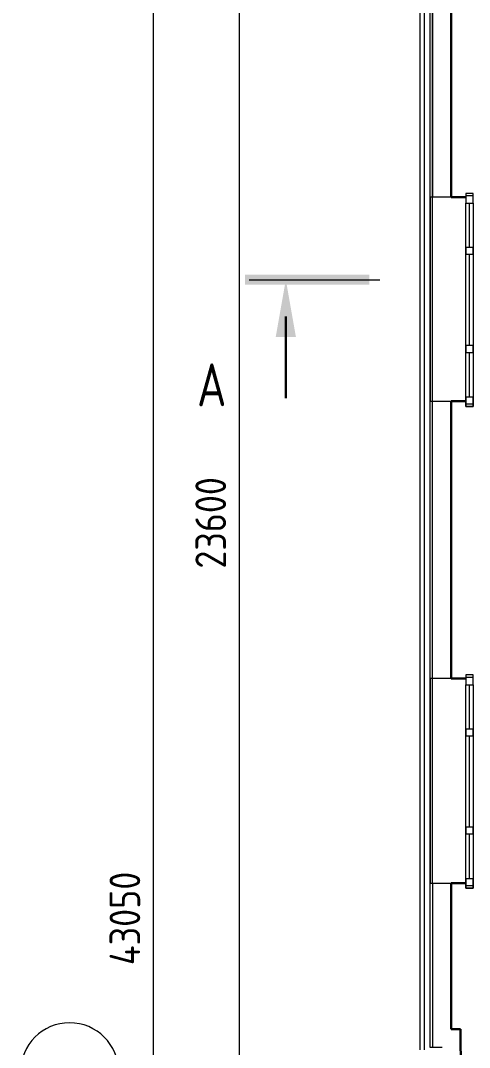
# Model space of a CAD drawing. Header units: millimetres. Extents: x -10438 to 68527, y -5058 to 44223.
# Drawn here: x -10438 to -6778, y 20443 to 28824 of the extents above; entities that cross this region are included whole.
import ezdxf

# ---------------------------------------------------------------- set-up
doc = ezdxf.new("R2010")
doc.units = ezdxf.units.MM
for name, color, linetype, lineweight in [('_ Окна', 7, 'Continuous', 9), ('Окна', 7, 'Continuous', 9), ('Оси', 7, 'Continuous', 9), ('Размеры', 7, 'Continuous', 9), ('Размеры-100', 7, 'Continuous', 9), ('Разрезы', 7, 'Continuous', 9), ('Стены наружные', 7, 'Continuous', 18), ('Стены несущие', 7, 'Continuous', 30), ('Стены отделка', 7, 'Continuous', 30)]:
    doc.layers.add(name, color=color, linetype=linetype, lineweight=lineweight)
doc.styles.add('GOST Common_2', font='GOST_Common.ttf', dxfattribs={"width": 0.9, "height": 250})
doc.styles.add('GOST Common_4', font='GOST_Common.ttf', dxfattribs={"width": 0.8, "height": 350})
doc.dimstyles.new('ADSK_Основной_2_5_мм_Оси', dxfattribs={"dimscale": 304.8, "dimtxt": 251.428749, "dimasz": 0.463911, "dimexe": 0.492126, "dimexo": 0.492126, "dimgap": 0.098425, "dimtad": 1, "dimrnd": 0.01, "dimdsep": 46, "dimtxsty": 'GOST Common_2', "dimblk1": 'OBLIQUE', "dimblk2": 'OBLIQUE', "dimsah": 1, "dimcen": 0.09, "dimdle": 0.492126, "dimazin": 2, "dimtfac": 1, "dimtdec": 4, "dimtix": 1, "dimtmove": 0, "dimatfit": 3, "dimfxl": 1, "dimtvp": 1, "dimtolj": 1, "dimtzin": 0, "dimlwd": 20, "dimlwe": 20, "dimarcsym": 2})

# ---------------------------------------------------------------- blocks, each defined once
blk = doc.blocks.new('окно трехпол с фрамугой - 1700-2320_h_ _нов_-2116850-План потолков 3-го этажа')
at = {"layer": '_ Окна', "lineweight": 18}
for p, q in [((-870, 75), (-870, 135)), ((-870, 135), (-790, 135)), ((-790, 135), (-790, 75)), ((-430, 75), (-430, 135)), ((-430, 135), (-370, 135)), ((-370, 135), (-370, 75)), ((370, 75), (370, 135)), ((370, 135), (430, 135)), ((430, 135), (430, 75)), ((790, 135), (790, 75)), ((870, 135), (790, 135)), ((870, 75), (870, 135)), ((-790, 75), (-870, 75)), ((-370, 75), (-430, 75)), ((430, 75), (370, 75)), ((790, 75), (870, 75))]:
    blk.add_line(p, q, dxfattribs=at)
at = {"layer": '_ Окна'}
for p, q in [((-850, 75), (-850, 135)), ((-790, 105), (-430, 105)), ((-370, 105), (370, 105)), ((430, 105), (790, 105)), ((850, 75), (850, 135))]:
    blk.add_line(p, q, dxfattribs=at)
at = {"layer": 'Окна'}
for p, q in [((-870, 135), (-870, 75)), ((-790, 135), (-870, 135)), ((-790, 135), (-430, 135)), ((-370, 135), (-430, 135)), ((-370, 135), (370, 135)), ((430, 135), (370, 135)), ((430, 135), (790, 135)), ((870, 135), (790, 135)), ((870, 75), (870, 135)), ((-870, 75), (-790, 75)), ((-430, 75), (-790, 75)), ((-430, 75), (-370, 75)), ((370, 75), (-370, 75)), ((370, 75), (430, 75)), ((790, 75), (430, 75)), ((790, 75), (870, 75))]:
    blk.add_line(p, q, dxfattribs=at)
blk = doc.blocks.new('окно трехпол с фрамугой - 1700-2320_h_ _нов_-2116569-План потолков 3-го этажа')
at = {"layer": '_ Окна', "lineweight": 18}
for p, q in [((-870, 75), (-870, 135)), ((-870, 135), (-790, 135)), ((-790, 135), (-790, 75)), ((-430, 75), (-430, 135)), ((-430, 135), (-370, 135)), ((-370, 135), (-370, 75)), ((370, 75), (370, 135)), ((370, 135), (430, 135)), ((430, 135), (430, 75)), ((790, 135), (790, 75)), ((870, 135), (790, 135)), ((870, 75), (870, 135)), ((-790, 75), (-870, 75)), ((-370, 75), (-430, 75)), ((430, 75), (370, 75)), ((790, 75), (870, 75))]:
    blk.add_line(p, q, dxfattribs=at)
at = {"layer": '_ Окна'}
for p, q in [((-850, 75), (-850, 135)), ((-790, 105), (-430, 105)), ((-370, 105), (370, 105)), ((430, 105), (790, 105)), ((850, 75), (850, 135))]:
    blk.add_line(p, q, dxfattribs=at)
at = {"layer": 'Окна'}
for p, q in [((-870, 135), (-870, 75)), ((-790, 135), (-870, 135)), ((-790, 135), (-430, 135)), ((-370, 135), (-430, 135)), ((-370, 135), (370, 135)), ((430, 135), (370, 135)), ((430, 135), (790, 135)), ((870, 135), (790, 135)), ((870, 75), (870, 135)), ((-870, 75), (-790, 75)), ((-430, 75), (-790, 75)), ((-430, 75), (-370, 75)), ((370, 75), (-370, 75)), ((370, 75), (430, 75)), ((790, 75), (430, 75)), ((790, 75), (870, 75))]:
    blk.add_line(p, q, dxfattribs=at)
blk = doc.blocks.new('Ось сетки - Круг_Ø8 мм-8258-План потолков 3-го этажа')
at = {"layer": 'Оси', "lineweight": 20}
for start, end in [(360, 180), (180, 360)]:
    blk.add_arc((0, 0), 4, start, end, dxfattribs=at)
blk = doc.blocks.new('DIMBLOCK2-План потолков 3-го этажа')
at = {"layer": 'Размеры-100', "lineweight": 40, "transparency": 16777216}
for p, q in [((-8655.8, 36545), (-8726.5, 36615.7)), ((-8655.8, 36545), (-8585.1, 36474.3)), ((-8655.8, 12945), (-8726.5, 13015.7)), ((-8655.8, 12945), (-8585.1, 12874.3))]:
    blk.add_line(p, q, dxfattribs=at)
at = {"layer": 'Размеры-100', "lineweight": 20, "transparency": 16777216}
for p, q in [((-8655.8, 36545), (-8705.8, 36545)), ((-8655.8, 36545), (-8655.8, 12945)), ((-8655.8, 36545), (-8505.8, 36545)), ((-8655.8, 12945), (-8705.8, 12945)), ((-8655.8, 12945), (-8505.8, 12945))]:
    blk.add_line(p, q, dxfattribs=at)
at = {"layer": 'Размеры-100', "color": 0, "lineweight": 20, "transparency": 16777216, "insert": (-9012.5, 24350.8), "char_height": 250, "width": 946.054, "attachment_point": 1, "rotation": 90, "line_spacing_factor": 1.022761, "style": 'GOST Common_2'}
blk.add_mtext('23600', dxfattribs=at)
blk = doc.blocks.new('_Oblique')
at = {"color": 0, "linetype": 'ByBlock', "lineweight": -2}
blk.add_line((-0.5, -0.5), (0.5, 0.5), dxfattribs=at)
blk = doc.blocks.new('DIMBLOCK6-План потолков 3-го этажа')
at = {"layer": 'Размеры-100', "lineweight": 20, "transparency": 16777216}
for p, q in [((-9355.8, 43195), (-9355.8, -155)), ((-9355.8, 43045), (-9405.8, 43045)), ((-9355.8, 43045), (-9205.8, 43045)), ((-9355.8, -5), (-9405.8, -5)), ((-9355.8, -5), (-9205.8, -5))]:
    blk.add_line(p, q, dxfattribs=at)
at = {"layer": 'Размеры-100', "lineweight": 40, "transparency": 16777216}
for p, q in [((-9355.8, 43045), (-9426.5, 43115.7)), ((-9355.8, 43045), (-9285.1, 42974.3)), ((-9355.8, -5), (-9426.5, 65.7)), ((-9355.8, -5), (-9285.1, -75.7))]:
    blk.add_line(p, q, dxfattribs=at)
at = {"layer": 'Размеры-100', "color": 0, "lineweight": 20, "transparency": 16777216, "insert": (-9712.5, 21115.2), "char_height": 250, "width": 971.623, "attachment_point": 1, "rotation": 90, "line_spacing_factor": 1.022761, "style": 'GOST Common_2'}
blk.add_mtext('43050', dxfattribs=at)
blk = doc.blocks.new('Разрез - Номер вида спереди_3_5 мм-16061-План потолков 3-го этажа')
at = {"layer": 'Разрезы'}
for points in [[(9.798, 0.404), (9.798, -0.394), (-0.333, -0.394), (-0.333, 0.404)], [(2.176, -4.675), (3, 0), (3.824, -4.675)]]:
    blk.add_hatch(color=256, dxfattribs=at).paths.add_polyline_path(points)
at = {"layer": 'Разрезы', "lineweight": 30}
blk.add_line((3, -3), (3, -9.663), dxfattribs=at)

msp = doc.modelspace()

# ---------------------------------------------------------------- linework, layer by layer
at = {"layer": 'Разрезы', "lineweight": 20}
msp.add_line((-8575.104, 26708.663), (-7509.259, 26708.663), dxfattribs=at)
at = {"layer": 'Стены наружные'}
for p, q in [((-7182.788, 32008.603), (-7182.788, 20423.223)), ((-7147.788, 32008.603), (-7147.788, 20423.326)), ((-7098.788, 27382.04), (-7098.788, 25718.256)), ((-7097.788, 27382.04), (-7098.788, 27382.04)), ((-7097.788, 25718.256), (-7097.788, 27383.256)), ((-7077.788, 25718.256), (-7077.788, 27383.256)), ((-7098.788, 25718.256), (-7097.788, 25718.256)), ((-7098.788, 23454.882), (-7098.788, 21783.735)), ((-7097.788, 23454.882), (-7098.788, 23454.882)), ((-7097.788, 21783.259), (-7097.788, 23454.259)), ((-7077.788, 21783.259), (-7077.788, 23453.259)), ((-7098.788, 21783.735), (-7097.788, 21783.735))]:
    msp.add_line(p, q, dxfattribs=at)
at = {"layer": 'Стены несущие'}
for p, q in [((-6927.788, 29748.253), (-6927.788, 27383.256)), ((-6927.788, 27384.256), (-6927.788, 29748.253)), ((-6807.788, 27383.256), (-6927.788, 27383.256)), ((-6927.788, 25718.256), (-6807.788, 25718.256)), ((-6927.788, 23453.259), (-6927.788, 25718.256)), ((-6807.788, 23453.259), (-6927.788, 23453.259)), ((-6927.788, 21783.259), (-6927.788, 20593.534)), ((-6927.788, 21783.259), (-6807.788, 21783.259)), ((-6849.837, 20593.534), (-6927.788, 20593.534)), ((-6842.664, 19415.783), (-6849.837, 20593.534))]:
    msp.add_line(p, q, dxfattribs=at)
at = {"layer": 'Стены отделка', "lineweight": 9}
for p, q in [((-7097.788, 27383.256), (-7097.788, 29748.253)), ((-7077.788, 29748.253), (-7077.788, 27383.256)), ((-7077.788, 27383.256), (-7077.788, 29748.253)), ((-7077.788, 27383.256), (-7097.788, 27383.256)), ((-6927.788, 27383.256), (-7077.788, 27383.256)), ((-7097.788, 23454.259), (-7097.788, 25718.256)), ((-7097.788, 25718.256), (-7077.788, 25718.256)), ((-7077.788, 23453.259), (-7077.788, 25718.256)), ((-7077.788, 25718.256), (-6927.788, 25718.256)), ((-6927.788, 23453.259), (-7097.788, 23453.259)), ((-7097.788, 20443.534), (-7097.788, 21783.259)), ((-7097.788, 21783.259), (-6927.788, 21783.259)), ((-7077.788, 21783.259), (-7077.788, 20443.534)), ((-6849.837, 20593.534), (-6849.837, 20443.534)), ((-6998.926, 20443.534), (-7097.788, 20443.534)), ((-6998.925, 20443.329), (-6998.926, 20443.534)), ((-6849.837, 20443.534), (-6848.923, 20443.534))]:
    msp.add_line(p, q, dxfattribs=at)

# ---------------------------------------------------------------- block references
at = {"layer": 'Окна', "rotation": 90.0000000000002}
for name, p in [('окно трехпол с фрамугой - 1700-2320_h_ _нов_-2116850-План потолков 3-го этажа', (-6672.788, 26543.256)), ('окно трехпол с фрамугой - 1700-2320_h_ _нов_-2116569-План потолков 3-го этажа', (-6672.788, 22613.259))]:
    msp.add_blockref(name, p, dxfattribs=at)
at = {"layer": 'Оси', "lineweight": 20, "xscale": 99.99999999999993, "yscale": 99.99999999999993, "zscale": 99.99999999999993, "rotation": 269.9999999999994}
msp.add_blockref('Ось сетки - Круг_Ø8 мм-8258-План потолков 3-го этажа', (-10038.275, 20245), dxfattribs=at)
at = {"layer": 'Разрезы', "lineweight": 50, "xscale": 99.99999999999993, "yscale": 99.99999999999993, "zscale": 99.99999999999993}
msp.add_blockref('Разрез - Номер вида спереди_3_5 мм-16061-План потолков 3-го этажа', (-8575.104, 26708.663), dxfattribs=at)

# ---------------------------------------------------------------- texts
at = {"layer": 'Разрезы', "insert": (-8879.141, 25850.732), "char_height": 350, "width": 259.2, "attachment_point": 5, "line_spacing_factor": 1.022766, "style": 'GOST Common_4'}
msp.add_mtext('\\pt1016.001,2031.9985,3047.9995,4064.0005,5080.0015,6095.999,7112,8128.001,9143.9985,10159.9995,11176.0005,12192.0015,13207.999,14224,15240.001,16255.9985,17271.9995,18288.0005,19304.0015,20319.999,21336,22352.001,23367.9985,24383.9995,25400.0005,26416.0015,27431.999,28448,29464.001,30479.9985,31495.9995,32512.0005;А', dxfattribs=at)

# ---------------------------------------------------------------- dimensions: what is measured, and where the dimension line sits
at = {"layer": 'Размеры', "lineweight": 20}
for base, p1, p2, override, picture, middle in [((-9355.807, -5), (-9255.822, 43045), (-9255.822, -5), {"dimpost": '<>', "dimfxl": 43050}, 'DIMBLOCK6-План потолков 3-го этажа', (-9510.807, 21520)), ((-8655.807, 12945), (-8555.822, 36545), (-8555.822, 12945), {"dimpost": '<>', "dimfxl": 23600}, 'DIMBLOCK2-План потолков 3-го этажа', (-8810.807, 24745))]:
    dim = msp.add_linear_dim(base=base, p1=p1, p2=p2, angle=90, dimstyle='ADSK_Основной_2_5_мм_Оси', override=override, dxfattribs=at)
    dim.commit()
    dim.dimension.update_dxf_attribs({"geometry": picture, "text_midpoint": middle})

doc.saveas('drawing.dxf')
